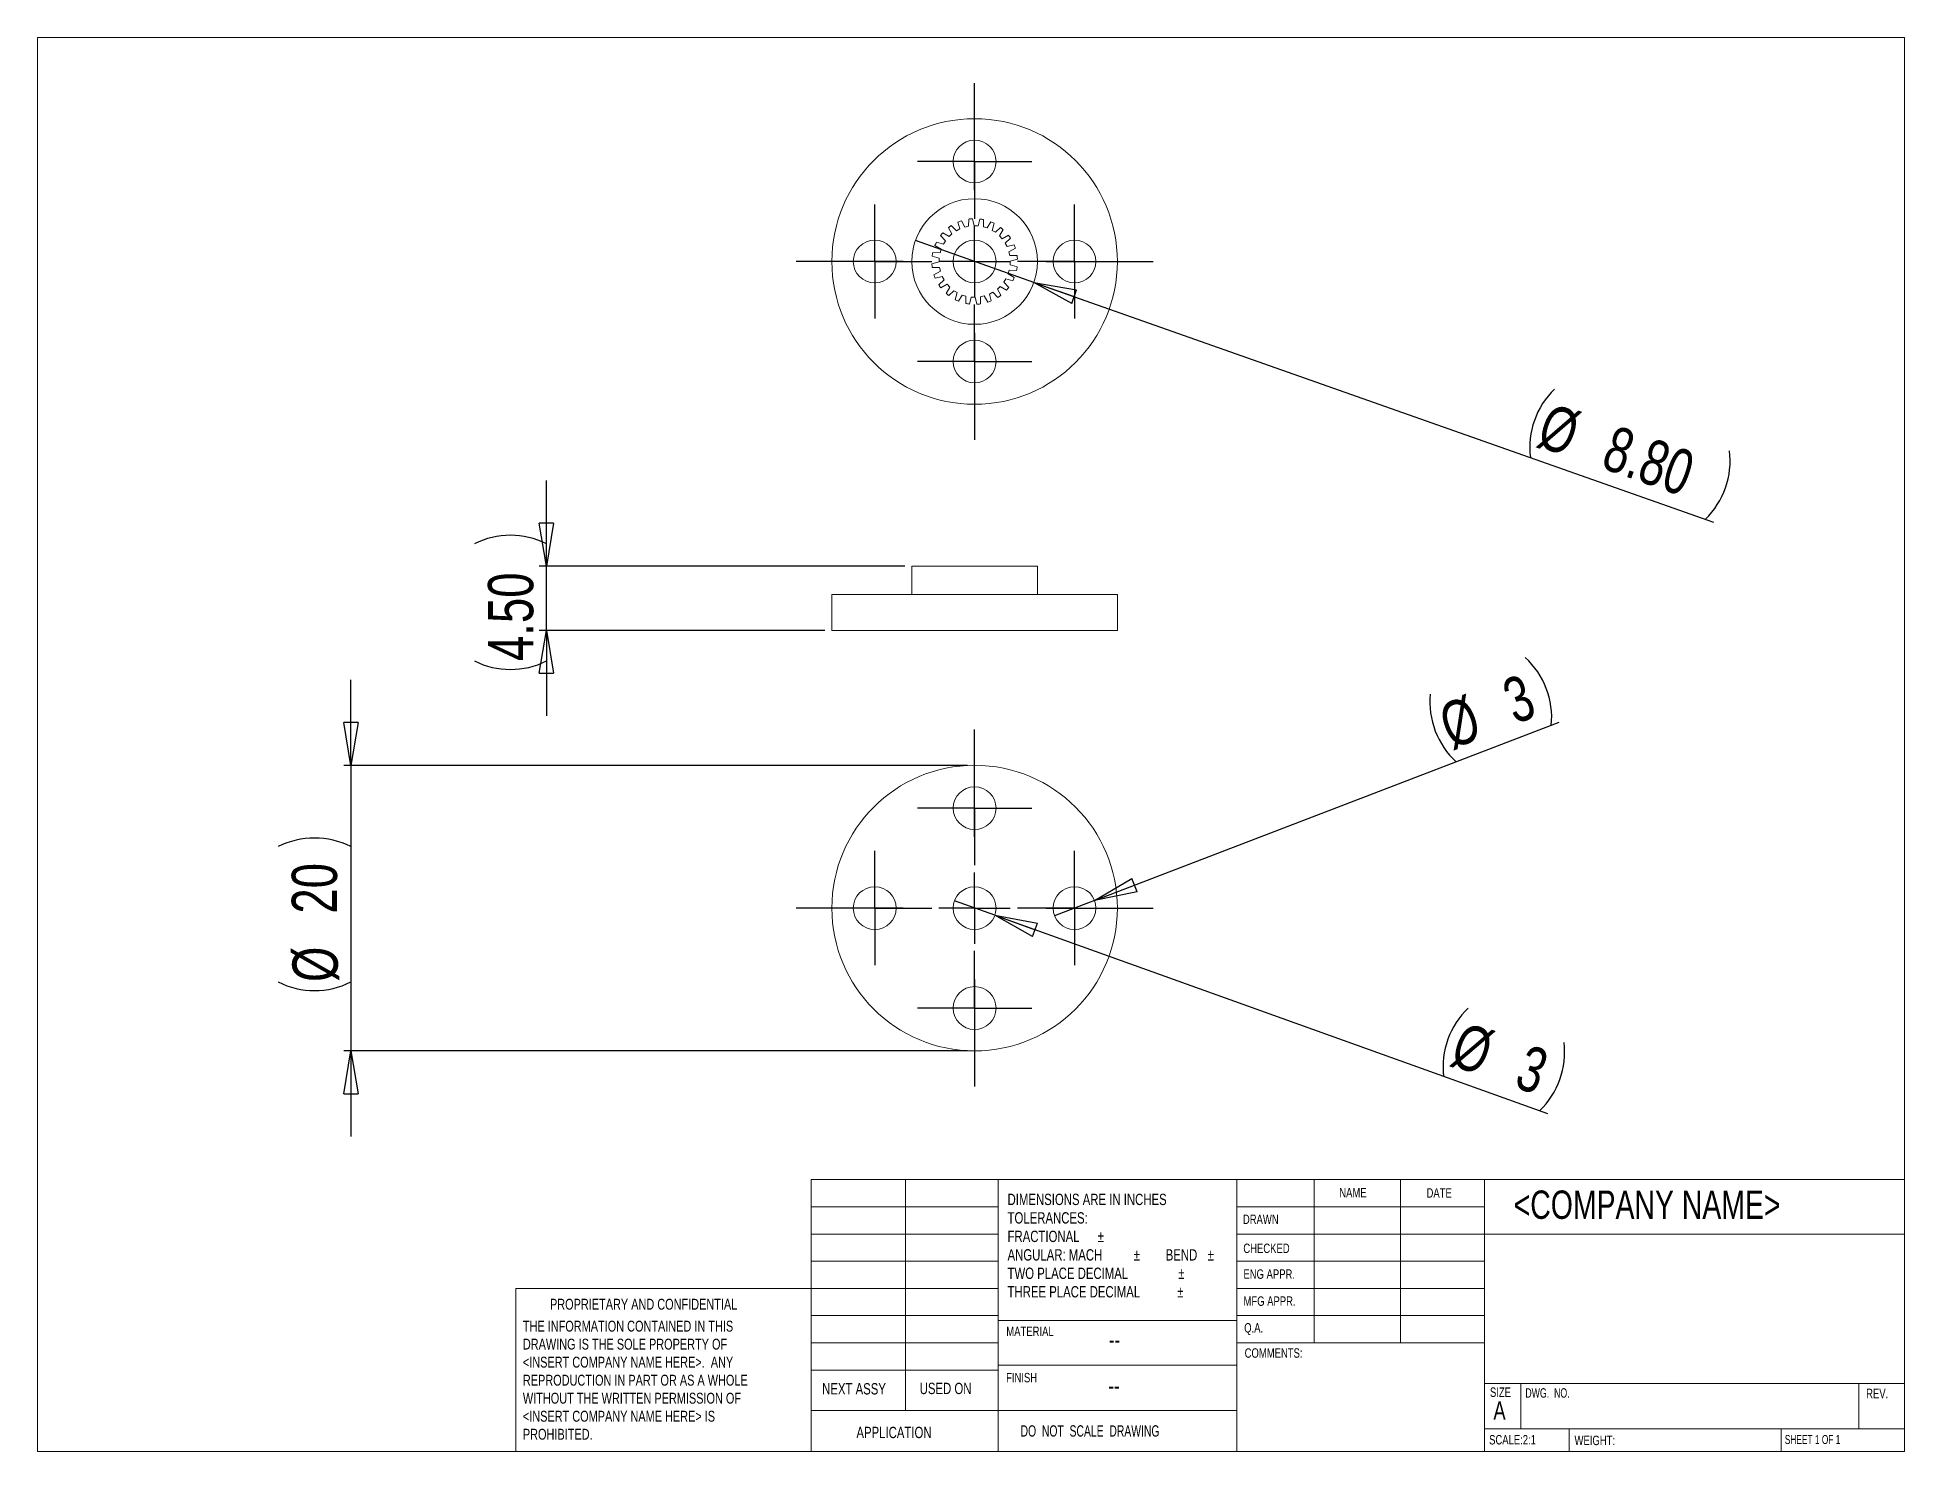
# Model space of a CAD drawing. Header units: millimetres. Extents: x 8 to 270, y 10 to 208.
import ezdxf

# ---------------------------------------------------------------- set-up
doc = ezdxf.new("R2010")
doc.units = ezdxf.units.MM
doc.layers.add('FORMAT', color=7, linetype='Continuous')
doc.styles.add('SLDTEXTSTYLE0', font='TXT', dxfattribs={"width": 0.75})
doc.styles.add('SLDTEXTSTYLE1', font='TXT', dxfattribs={"width": 0.694444})
doc.styles.add('SLDTEXTSTYLE2', font='TXT', dxfattribs={"width": 0.684783})
doc.styles.add('SLDTEXTSTYLE3', font='TXT', dxfattribs={"width": 0.6875})
doc.dimstyles.new('SLDDIMSTYLE0', dxfattribs={"dimtxt": 6.35, "dimasz": 5.9944, "dimexe": 0, "dimexo": 0.0625, "dimgap": 1.5875, "dimtad": 1, "dimlfac": 0.5, "dimrnd": 1e-09, "dimzin": 4, "dimdsep": 46, "dimtxsty": 'SLDTEXTSTYLE0', "dimblk1": 'CLOSED', "dimblk2": 'CLOSED', "dimsah": 1, "dimcen": 0.09, "dimadec": 0, "dimazin": 1, "dimtfac": 1, "dimtmove": 0, "dimatfit": 0, "dimldrblk": 'CLOSED', "dimfxl": 1, "dimfrac": 2, "dimtolj": 1, "dimtzin": 12, "dimarcsym": 0})
doc.dimstyles.new('SLDDIMSTYLE1', dxfattribs={"dimtxt": 6.35, "dimasz": 5.9944, "dimexe": 0, "dimexo": 0.0625, "dimgap": 1.5875, "dimtad": 1, "dimlfac": 0.5, "dimrnd": 1e-09, "dimzin": 4, "dimdsep": 46, "dimtxsty": 'SLDTEXTSTYLE0', "dimblk1": 'NONE', "dimblk2": 'CLOSED', "dimsah": 1, "dimcen": 0, "dimadec": 0, "dimazin": 1, "dimtfac": 1, "dimtmove": 0, "dimatfit": 3, "dimldrblk": 'NONE', "dimfxl": 1, "dimfrac": 2, "dimtolj": 1, "dimtzin": 12, "dimarcsym": 0})
doc.dimstyles.new('SLDDIMSTYLE2', dxfattribs={"dimtxt": 6.35, "dimasz": 5.9944, "dimexe": 0, "dimexo": 0.0625, "dimgap": 1.5875, "dimtad": 1, "dimlfac": 0.5, "dimrnd": 1e-09, "dimzin": 12, "dimdsep": 46, "dimtxsty": 'SLDTEXTSTYLE0', "dimblk1": 'CLOSED', "dimblk2": 'CLOSED', "dimsah": 1, "dimcen": 0.09, "dimadec": 0, "dimazin": 3, "dimtfac": 1, "dimtmove": 0, "dimatfit": 0, "dimldrblk": 'CLOSED', "dimfxl": 1, "dimfrac": 2, "dimtolj": 1, "dimtzin": 12, "dimarcsym": 0})
doc.dimstyles.new('SLDDIMSTYLE3', dxfattribs={"dimtxt": 6.35, "dimasz": 5.9944, "dimexe": 0, "dimexo": 0.0625, "dimgap": 1.5875, "dimtad": 1, "dimlfac": 0.5, "dimrnd": 1e-09, "dimzin": 12, "dimdsep": 46, "dimtxsty": 'SLDTEXTSTYLE0', "dimblk1": 'NONE', "dimblk2": 'CLOSED', "dimsah": 1, "dimcen": 0, "dimadec": 0, "dimazin": 3, "dimtfac": 1, "dimtmove": 0, "dimatfit": 3, "dimldrblk": 'NONE', "dimfxl": 1, "dimfrac": 2, "dimtolj": 1, "dimtzin": 12, "dimarcsym": 0})

# ---------------------------------------------------------------- blocks, each defined once
blk = doc.blocks.new('SW_NOTE_0')
at = {"color": 0, "linetype": 'Continuous', "lineweight": 0, "attachment_point": 1, "style": 'SLDTEXTSTYLE0'}
for s, insert, char_height in [('DIMENSIONS ARE IN INCHES', (0, 2.05), 1.5875), ('TOLERANCES:', (0, -0.54), 1.5875), ('FRACTIONAL', (0, -3.13), 1.587), ('%%p', (12.64, -3.13), 1.587), ('ANGULAR: MACH', (0, -5.72), 1.5875), ('%%p', (17.67, -5.72), 1.587), ('BEND', (22.16, -5.72), 1.587), ('%%p', (28.03, -5.72), 1.587), ('TWO PLACE DECIMAL', (0, -8.3), 1.5875), ('%%p', (23.92, -8.3), 1.587), ('THREE PLACE DECIMAL', (0, -10.89), 1.5875), ('%%p', (23.78, -10.89), 1.587)]:
    blk.add_mtext(s, dxfattribs=dict(at, insert=insert, char_height=char_height))
blk = doc.blocks.new('SW_NOTE_1')
at = {"color": 0, "linetype": 'Continuous', "lineweight": 0, "char_height": 1.524, "attachment_point": 1, "style": 'SLDTEXTSTYLE0'}
for s, insert in [('THE INFORMATION CONTAINED IN THIS', (0, 1.96)), ('DRAWING IS THE SOLE PROPERTY OF', (0, -0.56)), ('<INSERT COMPANY NAME HERE>.  ANY', (0, -3.08)), ('REPRODUCTION IN PART OR AS A WHOLE', (0, -5.61)), ('WITHOUT THE WRITTEN PERMISSION OF', (0, -8.13)), ('<INSERT COMPANY NAME HERE> IS', (0, -10.66)), ('PROHIBITED.', (0, -13.18))]:
    blk.add_mtext(s, dxfattribs=dict(at, insert=insert))
blk = doc.blocks.new('_CLOSED')
at = {"color": 0, "linetype": 'ByBlock', "lineweight": -2}
for p, q in [((-1, 0.166667), (0, 0)), ((-1, 0.166667), (-1, -0.166667)), ((0, 0), (-1, -0.166667)), ((0, 0), (-1, 0))]:
    blk.add_line(p, q, dxfattribs=at)
blk = doc.blocks.new('_D')
at = {"layer": 'FORMAT'}
for p, q in [((79.7, 134.01), (79.7, 146)), ((129.91, 134.01), (78.71, 134.01)), ((79.7, 125.01), (79.7, 134.01)), ((118.71, 125.01), (78.71, 125.01)), ((79.7, 125.01), (79.7, 113.02))]:
    blk.add_line(p, q, dxfattribs=at)
for centre, start, end in [((74.66, 127.06), 63.4349, 116.5651), ((74.66, 130.8), 243.4349, 296.5651)]:
    blk.add_arc(centre, 11.27, start, end, dxfattribs=at)
at = {"layer": 'FORMAT', "xscale": 5.9944, "yscale": 5.9944}
for p, rotation in [((79.7, 134.01, 0.2), 270), ((79.7, 125.01, 0.2), 90)]:
    blk.add_blockref('_CLOSED', p, dxfattribs=dict(at, rotation=rotation))
at = {"layer": 'FORMAT', "insert": (71.51, 120.72), "char_height": 6.35, "attachment_point": 1, "rotation": 90, "style": 'SLDTEXTSTYLE0'}
blk.add_mtext('4.50', dxfattribs=at)
blk = doc.blocks.new('_D_1')
at = {"layer": 'FORMAT'}
for q in [(131.4, 179.6), (243.22, 140.18)]:
    blk.add_line((148, 173.75), q, dxfattribs=at)
for centre, start, end in [((228.85, 150.63), 134.0141, 187.1442), ((234.17, 148.75), 314.0141, 7.1442)]:
    blk.add_arc(centre, 11.38, start, end, dxfattribs=at)
at = {"layer": 'FORMAT', "xscale": 5.9944, "yscale": 5.9944, "rotation": 160.5791790475}
blk.add_blockref('_CLOSED', (148, 173.75, -4.3), dxfattribs=at)
at = {"layer": 'FORMAT', "char_height": 6.35, "attachment_point": 1, "rotation": 340.5792, "style": 'SLDTEXTSTYLE0'}
for s, insert in [('%%c', (220.28, 156.94)), ('8.80', (229.35, 153.84))]:
    blk.add_mtext(s, dxfattribs=dict(at, insert=insert))
blk = doc.blocks.new('_NONE')
blk = doc.blocks.new('SW_CENTERMARKSYMBOL_0')
at = {"layer": 'FORMAT', "color": 0}
for p, q in [((0, 10), (0, 25)), ((0, 0), (0, 5)), ((-10, 0), (-25, 0)), ((0, 0), (-5, 0)), ((0, 0), (0, -5)), ((0, 0), (5, 0)), ((10, 0), (25, 0)), ((0, -10), (0, -25))]:
    blk.add_line(p, q, dxfattribs=at)
blk = doc.blocks.new('SW_CENTERMARKSYMBOL_1')
at = {"layer": 'FORMAT', "color": 0}
for p, q in [((0, 5), (0, 8)), ((0, 0), (0, 5)), ((-5, 0), (-8, 0)), ((0, 0), (-5, 0)), ((0, 0), (0, -5)), ((0, 0), (5, 0)), ((5, 0), (8, 0)), ((0, -5), (0, -8))]:
    blk.add_line(p, q, dxfattribs=at)
blk = doc.blocks.new('SW_CENTERMARKSYMBOL_2')
at = {"layer": 'FORMAT', "color": 0}
for p, q in [((0, 5), (0, 8)), ((0, 0), (0, 5)), ((-5, 0), (-8, 0)), ((0, 0), (-5, 0)), ((0, 0), (0, -5)), ((0, 0), (5, 0)), ((5, 0), (8, 0)), ((0, -5), (0, -8))]:
    blk.add_line(p, q, dxfattribs=at)
blk = doc.blocks.new('SW_CENTERMARKSYMBOL_3')
at = {"layer": 'FORMAT', "color": 0}
for p, q in [((0, 5), (0, 8)), ((0, 0), (0, 5)), ((-5, 0), (-8, 0)), ((0, 0), (-5, 0)), ((0, 0), (0, -5)), ((0, 0), (5, 0)), ((5, 0), (8, 0)), ((0, -5), (0, -8))]:
    blk.add_line(p, q, dxfattribs=at)
blk = doc.blocks.new('SW_CENTERMARKSYMBOL_4')
at = {"layer": 'FORMAT', "color": 0}
for p, q in [((0, 5), (0, 8)), ((0, 0), (0, 5)), ((-5, 0), (-8, 0)), ((0, 0), (-5, 0)), ((0, 0), (0, -5)), ((0, 0), (5, 0)), ((5, 0), (8, 0)), ((0, -5), (0, -8))]:
    blk.add_line(p, q, dxfattribs=at)
blk = doc.blocks.new('_D_2')
at = {"layer": 'FORMAT'}
for p, q in [((52.31, 106.1), (52.31, 118.09)), ((138.71, 106.1), (51.32, 106.1)), ((52.31, 106.1), (52.31, 66.1)), ((138.71, 66.1), (51.32, 66.1)), ((52.31, 66.1), (52.31, 54.11))]:
    blk.add_line(p, q, dxfattribs=at)
for centre, start, end in [((47.22, 84.54), 63.4349, 116.5651), ((47.22, 85.93), 243.4349, 296.5651)]:
    blk.add_arc(centre, 11.38, start, end, dxfattribs=at)
at = {"layer": 'FORMAT', "xscale": 5.9944, "yscale": 5.9944}
for p, rotation in [((52.31, 106.1, 4.7), 270), ((52.31, 66.1, 4.7), 90)]:
    blk.add_blockref('_CLOSED', p, dxfattribs=dict(at, rotation=rotation))
at = {"layer": 'FORMAT', "char_height": 6.35, "attachment_point": 1, "rotation": 90, "style": 'SLDTEXTSTYLE0'}
for s, insert in [('20', (44.02, 85.33)), ('%%c', (44.12, 75.75))]:
    blk.add_mtext(s, dxfattribs=dict(at, insert=insert))
blk = doc.blocks.new('_D_3')
at = {"layer": 'FORMAT'}
for q in [(136.88, 87.11), (219.98, 57.32)]:
    blk.add_line((142.52, 85.09), q, dxfattribs=at)
for centre, start, end in [((216.71, 63.88), 133.7089, 186.839), ((210.98, 65.93), 313.7089, 6.839)]:
    blk.add_arc(centre, 11.38, start, end, dxfattribs=at)
at = {"layer": 'FORMAT', "xscale": 5.9944, "yscale": 5.9944, "rotation": 160.2739058245}
blk.add_blockref('_CLOSED', (142.52, 85.09, 4.7), dxfattribs=at)
at = {"layer": 'FORMAT', "char_height": 6.35, "attachment_point": 1, "rotation": 340.2739, "style": 'SLDTEXTSTYLE0'}
for s, insert in [('%%c', (208.18, 70.23)), ('3', (217.22, 67.09))]:
    blk.add_mtext(s, dxfattribs=dict(at, insert=insert))
blk = doc.blocks.new('_D_4')
at = {"layer": 'FORMAT'}
for q in [(221.61, 112.15), (150.9, 85.03)]:
    blk.add_line((156.5, 87.18), q, dxfattribs=at)
for centre, start, end in [((209.17, 112.8), 354.4172, 47.5473), ((214.86, 114.98), 174.4172, 227.5473)]:
    blk.add_arc(centre, 11.38, start, end, dxfattribs=at)
at = {"layer": 'FORMAT', "xscale": 5.9944, "yscale": 5.9944, "rotation": 200.9822882289}
blk.add_blockref('_CLOSED', (156.5, 87.18, 4.7), dxfattribs=at)
at = {"layer": 'FORMAT', "char_height": 6.35, "attachment_point": 1, "rotation": 20.9823, "style": 'SLDTEXTSTYLE0'}
for s, insert in [('3', (213.15, 117.75)), ('%%c', (204.24, 114.23))]:
    blk.add_mtext(s, dxfattribs=dict(at, insert=insert))
blk = doc.blocks.new('SW_CENTERMARKSYMBOL_5')
at = {"layer": 'FORMAT', "color": 0}
for p, q in [((0, 10), (0, 25)), ((0, 0), (0, 5)), ((-10, 0), (-25, 0)), ((0, 0), (-5, 0)), ((0, 0), (0, -5)), ((0, 0), (5, 0)), ((10, 0), (25, 0)), ((0, -10), (0, -25))]:
    blk.add_line(p, q, dxfattribs=at)
blk = doc.blocks.new('SW_CENTERMARKSYMBOL_6')
at = {"layer": 'FORMAT', "color": 0}
for p, q in [((0, 5), (0, 8)), ((0, 0), (0, 5)), ((-5, 0), (-8, 0)), ((0, 0), (-5, 0)), ((0, 0), (0, -5)), ((0, 0), (5, 0)), ((5, 0), (8, 0)), ((0, -5), (0, -8))]:
    blk.add_line(p, q, dxfattribs=at)
blk = doc.blocks.new('SW_CENTERMARKSYMBOL_7')
at = {"layer": 'FORMAT', "color": 0}
for p, q in [((0, 5), (0, 8)), ((0, 0), (0, 5)), ((-5, 0), (-8, 0)), ((0, 0), (-5, 0)), ((0, 0), (0, -5)), ((0, 0), (5, 0)), ((5, 0), (8, 0)), ((0, -5), (0, -8))]:
    blk.add_line(p, q, dxfattribs=at)
blk = doc.blocks.new('SW_CENTERMARKSYMBOL_8')
at = {"layer": 'FORMAT', "color": 0}
for p, q in [((0, 5), (0, 8)), ((0, 0), (0, 5)), ((-5, 0), (-8, 0)), ((0, 0), (-5, 0)), ((0, 0), (0, -5)), ((0, 0), (5, 0)), ((5, 0), (8, 0)), ((0, -5), (0, -8))]:
    blk.add_line(p, q, dxfattribs=at)
blk = doc.blocks.new('SW_CENTERMARKSYMBOL_9')
at = {"layer": 'FORMAT', "color": 0}
for p, q in [((0, 5), (0, 8)), ((0, 0), (0, 5)), ((-5, 0), (-8, 0)), ((0, 0), (-5, 0)), ((0, 0), (0, -5)), ((0, 0), (5, 0)), ((5, 0), (8, 0)), ((0, -5), (0, -8))]:
    blk.add_line(p, q, dxfattribs=at)

msp = doc.modelspace()

# ---------------------------------------------------------------- linework, layer by layer
at = {"color": 8, "linetype": 'Continuous', "lineweight": 0}
for p, q in [((8.38, 208.079), (270, 208.079)), ((8.38, 208.079), (8.38, 9.959)), ((270, 9.959), (270, 208.079)), ((116.775, 9.959), (116.775, 48.059)), ((116.775, 48.059), (143, 48.059)), ((130.027, 48.059), (130.027, 15.736)), ((143, 9.959), (143, 48.059)), ((143, 48.059), (270, 48.059)), ((176.452, 48.059), (176.452, 9.959)), ((187.285, 48.059), (187.285, 25.199)), ((199.377, 48.059), (199.377, 25.199)), ((211.114, 48.059), (211.114, 9.959)), ((116.775, 44.249), (143, 44.249)), ((176.452, 44.249), (211.114, 44.249)), ((116.775, 40.439), (143, 40.439)), ((176.452, 40.439), (270, 40.439)), ((116.775, 36.629), (143, 36.629)), ((176.452, 36.629), (211.114, 36.629)), ((116.775, 32.819), (75.44, 32.819)), ((75.44, 32.819), (75.44, 9.959)), ((116.775, 32.819), (143, 32.819)), ((176.452, 32.819), (211.114, 32.819)), ((116.775, 29.009), (143, 29.009)), ((176.452, 29.009), (211.114, 29.009)), ((176.452, 28.314), (143, 28.314)), ((116.775, 25.199), (143, 25.199)), ((176.452, 25.199), (211.114, 25.199)), ((116.775, 21.389), (143, 21.389)), ((143, 22.086), (176.452, 22.086)), ((211.114, 19.484), (270, 19.484)), ((216.212, 19.484), (216.212, 13.134)), ((263.57, 19.484), (263.57, 13.134)), ((143, 15.736), (116.775, 15.736)), ((143, 15.736), (176.452, 15.736)), ((211.114, 13.134), (270, 13.134)), ((222.99, 13.134), (222.99, 9.959)), ((252.694, 13.134), (252.694, 9.959)), ((270, 9.959), (8.38, 9.959))]:
    msp.add_line(p, q, dxfattribs=at)
at = {"color": 7, "linetype": 'Continuous', "lineweight": 15}
for p, q in [((135.239, 180.69), (136.125, 180.162)), ((136.503, 180.54), (136.015, 181.413)), ((136.125, 180.162), (136.503, 180.54)), ((136.429, 181.708), (137.148, 180.968)), ((137.148, 180.968), (137.612, 181.236)), ((137.612, 181.236), (137.367, 182.205)), ((137.842, 182.383), (138.346, 181.482)), ((138.346, 181.482), (138.863, 181.621)), ((138.863, 181.621), (138.877, 182.621)), ((139.382, 182.669), (139.635, 181.669)), ((139.635, 181.669), (140.171, 181.669)), ((140.171, 181.669), (140.443, 182.632)), ((140.944, 182.547), (140.93, 181.516)), ((140.93, 181.516), (141.447, 181.377)), ((141.447, 181.377), (141.959, 182.236)), ((142.421, 182.025), (142.14, 181.033)), ((142.14, 181.033), (142.603, 180.765)), ((142.603, 180.765), (143.32, 181.462)), ((143.712, 181.139), (143.184, 180.253)), ((133.83, 177.922), (134.862, 177.907)), ((135, 178.424), (134.141, 178.936)), ((134.352, 179.398), (135.345, 179.118)), ((134.862, 177.907), (135, 178.424)), ((135.613, 179.581), (134.915, 180.298)), ((135.345, 179.118), (135.613, 179.581)), ((143.184, 180.253), (143.562, 179.874)), ((143.562, 179.874), (144.435, 180.362)), ((144.73, 179.949), (143.991, 179.229)), ((143.991, 179.229), (144.258, 178.766)), ((144.258, 178.766), (145.228, 179.011)), ((145.405, 178.535), (144.505, 178.032)), ((144.505, 178.032), (144.643, 177.515)), ((133.708, 176.36), (134.708, 176.613)), ((134.708, 177.148), (133.746, 177.421)), ((134.757, 175.84), (133.757, 175.854)), ((133.995, 174.82), (134.895, 175.323)), ((134.708, 176.613), (134.708, 177.148)), ((134.895, 175.323), (134.757, 175.84)), ((144.538, 175.448), (144.4, 174.931)), ((145.57, 175.434), (144.538, 175.448)), ((144.643, 177.515), (145.643, 177.501)), ((145.692, 176.995), (144.692, 176.742)), ((144.692, 176.742), (144.692, 176.207)), ((144.692, 176.207), (145.654, 175.935)), ((135.142, 174.59), (134.172, 174.344)), ((134.67, 173.407), (135.409, 174.126)), ((135.838, 173.481), (134.965, 172.993)), ((135.409, 174.126), (135.142, 174.59)), ((135.688, 172.216), (136.216, 173.102)), ((136.216, 173.102), (135.838, 173.481)), ((143.275, 173.194), (142.897, 172.815)), ((142.897, 172.815), (143.385, 171.942)), ((144.161, 172.666), (143.275, 173.194)), ((144.055, 174.238), (143.787, 173.774)), ((143.787, 173.774), (144.485, 173.057)), ((145.048, 173.957), (144.055, 174.238)), ((144.4, 174.931), (145.259, 174.419)), ((136.797, 172.59), (136.08, 171.893)), ((137.26, 172.323), (136.797, 172.59)), ((136.979, 171.33), (137.26, 172.323)), ((137.953, 171.978), (137.441, 171.119)), ((138.47, 171.839), (137.953, 171.978)), ((138.456, 170.808), (138.47, 171.839)), ((139.229, 171.686), (138.957, 170.724)), ((139.765, 171.686), (139.229, 171.686)), ((140.018, 170.686), (139.765, 171.686)), ((140.537, 171.734), (140.523, 170.734)), ((141.054, 171.873), (140.537, 171.734)), ((141.558, 170.972), (141.054, 171.873)), ((142.252, 172.387), (141.788, 172.119)), ((141.788, 172.119), (142.033, 171.15)), ((142.971, 171.648), (142.252, 172.387)), ((130.9, 134.009), (130.9, 130.009)), ((130.9, 134.009), (139.7, 134.009)), ((139.7, 134.009), (148.5, 134.009)), ((148.5, 130.009), (148.5, 134.009)), ((119.7, 130.009), (119.7, 125.009)), ((119.7, 130.009), (139.7, 130.009)), ((139.7, 130.009), (159.7, 130.009)), ((159.7, 125.009), (159.7, 130.009)), ((119.7, 125.009), (139.7, 125.009)), ((139.7, 125.009), (159.7, 125.009))]:
    msp.add_line(p, q, dxfattribs=at)
for centre, radius in [((139.7, 176.678), 20), ((139.7, 190.678), 3), ((139.7, 176.678), 8.8), ((125.7, 176.678), 3), ((139.7, 176.678), 3), ((153.7, 176.678), 3), ((139.7, 162.678), 3), ((139.7, 86.102), 20), ((139.7, 100.102), 3), ((125.7, 86.102), 3), ((139.7, 86.102), 3), ((153.7, 86.102), 3), ((139.7, 72.102), 3)]:
    msp.add_circle(centre, radius, dxfattribs=at)
for start, end in [(138.03474, 142.88675), (123.03474, 127.88675), (108.03474, 112.88675), (93.03474, 97.88675), (78.03474, 82.88675), (63.03474, 67.88675), (48.03474, 52.88675), (168.03474, 172.88675), (153.03474, 157.88675), (33.03474, 37.88675), (18.03474, 22.88675), (183.03474, 187.88675), (348.03474, 352.88675), (3.03474, 7.88675), (198.03474, 202.88675), (213.03474, 217.88675), (318.03474, 322.88675), (333.03474, 337.88675), (228.03474, 232.88675), (243.03474, 247.88675), (258.03474, 262.88675), (273.03474, 277.88675), (288.03474, 292.88675), (303.03474, 307.88675)]:
    msp.add_arc((139.7, 176.678), 6, start, end, dxfattribs=at)

# ---------------------------------------------------------------- block references
at = {"color": 8, "linetype": 'Continuous', "lineweight": 0}
for name, p in [('SW_NOTE_0', (144.312, 44.039)), ('SW_NOTE_1', (76.405, 26.339))]:
    msp.add_blockref(name, p, dxfattribs=at)
at = {"layer": 'FORMAT'}
for name, p in [('SW_CENTERMARKSYMBOL_0', (139.7, 176.678)), ('SW_CENTERMARKSYMBOL_1', (139.7, 190.678)), ('SW_CENTERMARKSYMBOL_3', (125.7, 176.678)), ('SW_CENTERMARKSYMBOL_2', (153.7, 176.678)), ('SW_CENTERMARKSYMBOL_4', (139.7, 162.678)), ('SW_CENTERMARKSYMBOL_5', (139.7, 86.102)), ('SW_CENTERMARKSYMBOL_9', (139.7, 100.102)), ('SW_CENTERMARKSYMBOL_8', (125.7, 86.102)), ('SW_CENTERMARKSYMBOL_7', (153.7, 86.102)), ('SW_CENTERMARKSYMBOL_6', (139.7, 72.102))]:
    msp.add_blockref(name, p, dxfattribs=at)

# ---------------------------------------------------------------- texts
at = {"color": 8, "linetype": 'Continuous', "lineweight": 0, "attachment_point": 1}
for s, insert, char_height, style in [('NAME', (190.783, 46.911), 1.3229, 'SLDTEXTSTYLE0'), ('DATE', (203.011, 46.86), 1.3229, 'SLDTEXTSTYLE0'), ('<COMPANY NAME>', (215.225, 46.539), 3.96875, 'SLDTEXTSTYLE0'), ('DRAWN', (177.284, 43.166), 1.3229, 'SLDTEXTSTYLE0'), ('CHECKED', (177.345, 39.108), 1.3229, 'SLDTEXTSTYLE0'), ('ENG APPR.', (177.358, 35.491), 1.3229, 'SLDTEXTSTYLE0'), ('PROPRIETARY AND CONFIDENTIAL', (80.202, 31.372), 1.524, 'SLDTEXTSTYLE0'), ('MFG APPR.', (177.37, 31.709), 1.3229, 'SLDTEXTSTYLE0'), ('MATERIAL', (144.138, 27.469), 1.3229, 'SLDTEXTSTYLE0'), ('Q.A.', (177.468, 27.966), 1.3229, 'SLDTEXTSTYLE0'), ('--', (158.494, 26.814), 2.3813, 'SLDTEXTSTYLE0'), ('COMMENTS:', (177.53, 24.437), 1.3229, 'SLDTEXTSTYLE0'), ('FINISH', (144.108, 20.99), 1.3229, 'SLDTEXTSTYLE0'), ('NEXT ASSY', (118.333, 19.554), 1.5875, 'SLDTEXTSTYLE0'), ('USED ON', (132.002, 19.608), 1.5875, 'SLDTEXTSTYLE0'), ('--', (158.43, 20.377), 2.3813, 'SLDTEXTSTYLE0'), ('SIZE', (211.902, 18.948), 1.3229, 'SLDTEXTSTYLE0'), ('DWG.  NO.', (216.854, 18.844), 1.3229, 'SLDTEXTSTYLE1'), ('REV.', (264.605, 18.765), 1.3229, 'SLDTEXTSTYLE0'), ('A', (212.391, 16.996), 2.54, 'SLDTEXTSTYLE0'), ('APPLICATION', (123.137, 13.442), 1.5875, 'SLDTEXTSTYLE0'), ('DO  NOT  SCALE  DRAWING', (146.134, 13.653), 1.5875, 'SLDTEXTSTYLE2'), ('SCALE:2:1', (211.779, 12.288), 1.3229, 'SLDTEXTSTYLE0'), ('WEIGHT:', (223.748, 12.198), 1.3229, 'SLDTEXTSTYLE0'), ('SHEET 1 OF 1', (253.207, 12.293), 1.27, 'SLDTEXTSTYLE3')]:
    msp.add_mtext(s, dxfattribs=dict(at, insert=insert, char_height=char_height, style=style))

# ---------------------------------------------------------------- dimensions: what is measured, and where the dimension line sits
at = {"layer": 'FORMAT'}
for p1, p2, dimstyle, picture, middle in [((131.401, 179.604), (147.999, 173.752), 'SLDDIMSTYLE1', '_D_1', (229.986, 144.846)), ((150.899, 85.028), (156.501, 87.176), 'SLDDIMSTYLE3', '_D_4', (214.065, 109.252)), ((136.876, 87.114), (142.524, 85.089), 'SLDDIMSTYLE3', '_D_3', (212.334, 60.058))]:
    dim = msp.add_diameter_dim_2p(p1=p1, p2=p2, text='(<>)', dimstyle=dimstyle, dxfattribs=at)
    dim.commit()
    dim.dimension.update_dxf_attribs({"geometry": picture, "text_midpoint": middle, "dimtype": 163})
for base, p1, p2, text, dimstyle, picture, middle in [((79.7, 134.009), (119.7, 125.009), (130.9, 134.009), '(<>)', 'SLDDIMSTYLE0', '_D', (79.7, 128.93)), ((52.307, 66.102), (139.7, 106.102), (139.7, 66.102), '(%%c<>)', 'SLDDIMSTYLE2', '_D_2', (52.307, 85.234))]:
    dim = msp.add_linear_dim(base=base, p1=p1, p2=p2, angle=90, text=text, dimstyle=dimstyle, dxfattribs=at)
    dim.commit()
    dim.dimension.update_dxf_attribs({"geometry": picture, "text_midpoint": middle, "dimtype": 160})

doc.saveas('drawing.dxf')
